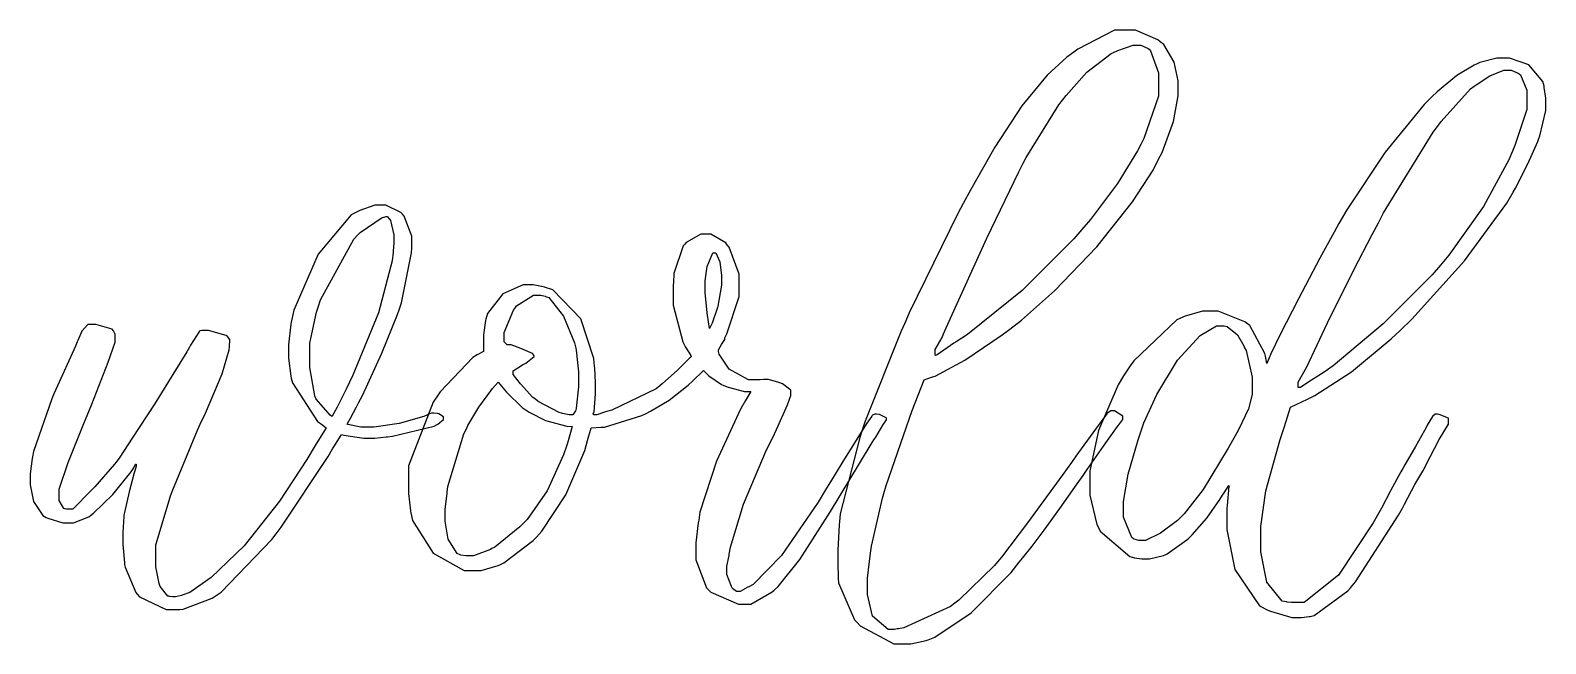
# Model space of a CAD drawing. Extents: x 0 to 47.2, y 0.3 to 11.
# Drawn here: x 21.83 to 47.24, y 0.28 to 10.56 of the extents above; entities that cross this region are included whole.
import ezdxf

# ---------------------------------------------------------------- set-up
doc = ezdxf.new("R2010")
doc.units = 0
doc.layers.get('0').update_dxf_attribs({"linetype": 'CONTINUOUS'})

msp = doc.modelspace()

# ---------------------------------------------------------------- linework, layer by layer
at = {"color": 0}
for p, q in [((40.0113, 10.564), (39.3968, 10.2499)), ((40.2389, 10.564), (40.0113, 10.564)), ((40.3627, 10.564), (40.2389, 10.564)), ((40.7363, 10.4042), (40.3627, 10.564)), ((39.3291, 10.2003), (39.2105, 10.1121)), ((39.3968, 10.2499), (39.3291, 10.2003)), ((39.5457, 9.86261), (39.9549, 10.1768)), ((39.9549, 10.1768), (40.0459, 10.2168)), ((40.0459, 10.2168), (40.0692, 10.2264)), ((40.0692, 10.2264), (40.3243, 10.316)), ((40.3243, 10.316), (40.4096, 10.316)), ((40.4096, 10.316), (40.4551, 10.316)), ((40.4551, 10.316), (40.579, 10.2609)), ((40.579, 10.2609), (40.5917, 10.2499)), ((40.5917, 10.2499), (40.6178, 10.2209)), ((40.6178, 10.2209), (40.7515, 9.85435)), ((40.779, 10.3711), (40.7363, 10.4042)), ((40.8369, 10.3256), (40.779, 10.3711)), ((41.0147, 10.0307), (40.8369, 10.3256)), ((39.2105, 10.1121), (38.8828, 9.81026)), ((41.0767, 9.71656), (41.0147, 10.0307)), ((46.0456, 9.98114), (45.751, 9.80613)), ((46.1077, 10.0073), (46.0456, 9.98114)), ((46.1409, 10.0225), (46.1077, 10.0073)), ((46.422, 10.0955), (46.1409, 10.0225)), ((46.5268, 10.0955), (46.422, 10.0955)), ((46.634, 10.0955), (46.5268, 10.0955)), ((46.9593, 9.98389), (46.634, 10.0955)), ((47.1964, 9.70827), (46.9593, 9.98389)), ((38.8828, 9.81026), (38.4584, 9.30039)), ((39.201, 9.47265), (39.5457, 9.86261)), ((40.7515, 9.85435), (40.7515, 9.73169)), ((40.7515, 9.73169), (40.7515, 9.46161)), ((41.0767, 9.61044), (41.0767, 9.71656)), ((45.751, 9.80613), (45.4215, 9.53188)), ((46.0745, 9.65316), (46.3063, 9.802)), ((46.3063, 9.802), (46.542, 9.89708)), ((46.542, 9.89708), (46.6203, 9.89708)), ((46.6203, 9.89708), (46.6644, 9.89708)), ((46.6644, 9.89708), (46.7843, 9.8461)), ((46.7843, 9.8461), (46.7967, 9.83643)), ((46.7967, 9.83643), (46.8203, 9.81714)), ((46.8203, 9.81714), (46.929, 9.55947)), ((47.2158, 9.62699), (47.1964, 9.70827)), ((39.1418, 9.39546), (39.201, 9.47265)), ((40.7515, 9.46161), (40.5021, 8.74917)), ((41.0009, 9.0358), (41.0767, 9.46711)), ((41.0767, 9.46711), (41.0767, 9.61044)), ((45.3415, 9.4561), (45.2067, 9.31968)), ((45.4215, 9.53188), (45.3415, 9.4561)), ((45.4918, 9.03443), (45.9839, 9.58152)), ((45.9839, 9.58152), (46.0417, 9.62699)), ((46.0417, 9.62699), (46.0745, 9.65316)), ((46.929, 9.55947), (46.929, 9.47265)), ((46.929, 9.47265), (46.929, 9.23974)), ((47.22, 9.60494), (47.2158, 9.62699)), ((47.2433, 9.42855), (47.22, 9.60494)), ((47.2433, 9.3624), (47.2433, 9.42855)), ((38.4584, 9.30039), (38.0037, 8.60446)), ((38.5286, 8.43082), (39.0772, 9.31556)), ((39.0772, 9.31556), (39.1418, 9.39546)), ((45.2067, 9.31968), (44.5505, 8.52456)), ((46.929, 9.23974), (46.7251, 8.63618)), ((47.1442, 8.7974), (47.2433, 9.22182)), ((47.2433, 9.22182), (47.2433, 9.3624)), ((40.8093, 8.51902), (41.0009, 9.0358)), ((45.3581, 8.85804), (45.4462, 8.97654)), ((45.4462, 8.97654), (45.4918, 9.03443)), ((40.4537, 8.65131), (40.4001, 8.54523)), ((40.5021, 8.74917), (40.4537, 8.65131)), ((44.5258, 7.50616), (45.3581, 8.85804)), ((46.9456, 8.32474), (47.111, 8.69957)), ((47.111, 8.69957), (47.1276, 8.75055)), ((47.1276, 8.75055), (47.1442, 8.7974)), ((38.0037, 8.60446), (37.5998, 7.89891)), ((38.4803, 8.33713), (38.5286, 8.43082)), ((40.4001, 8.54523), (40.0611, 7.99814)), ((40.659, 8.21863), (40.7515, 8.40327)), ((40.7515, 8.40327), (40.8093, 8.51902)), ((44.5505, 8.52456), (43.9057, 7.55304)), ((46.6273, 8.39227), (46.2001, 7.60952)), ((46.6866, 8.54107), (46.6273, 8.39227)), ((46.7251, 8.63618), (46.6866, 8.54107)), ((37.8714, 7.07898), (38.4044, 8.18967)), ((38.4044, 8.18967), (38.4803, 8.33713)), ((40.3158, 7.69221), (40.659, 8.21863)), ((46.736, 7.9182), (46.9456, 8.32474)), ((37.5998, 7.89891), (37.4717, 7.65912)), ((40.0611, 7.99814), (39.6064, 7.39592)), ((46.6975, 7.85206), (46.736, 7.9182)), ((27.609, 7.63157), (27.3527, 7.542)), ((27.7041, 7.63157), (27.609, 7.63157)), ((27.7881, 7.63157), (27.7041, 7.63157)), ((28.0417, 7.50895), (27.7881, 7.63157)), ((37.4717, 7.65912), (37.3849, 7.49515)), ((39.715, 6.93568), (40.3158, 7.69221)), ((45.8833, 6.70003), (46.5899, 7.66879)), ((46.5899, 7.66879), (46.6975, 7.85206)), ((27.2094, 7.47035), (26.654, 6.8144)), ((27.3237, 7.52683), (27.2094, 7.47035)), ((27.3527, 7.542), (27.3237, 7.52683)), ((27.3596, 7.17405), (27.7275, 7.42763)), ((27.7275, 7.42763), (27.7537, 7.43313)), ((27.7537, 7.43313), (27.7647, 7.43313)), ((27.7647, 7.43313), (27.7895, 7.44418)), ((27.7895, 7.44418), (27.7978, 7.44418)), ((27.7978, 7.44418), (27.8129, 7.44418)), ((27.8129, 7.44418), (27.8529, 7.40145)), ((27.8529, 7.40145), (27.8584, 7.39454)), ((27.8584, 7.39454), (27.8708, 7.37803)), ((27.8708, 7.37803), (27.9246, 7.13412)), ((28.0679, 7.48273), (28.0417, 7.50895)), ((28.101, 7.4483), (28.0679, 7.48273)), ((28.2277, 7.11482), (28.101, 7.4483)), ((37.3849, 7.49515), (36.5704, 5.82909)), ((39.6064, 7.39592), (39.4945, 7.26225)), ((43.9057, 7.55304), (43.7762, 7.32839)), ((44.4377, 7.33944), (44.5258, 7.50616)), ((46.2001, 7.60952), (45.6173, 6.79372)), ((27.2548, 7.06381), (27.3237, 7.1355)), ((27.3237, 7.1355), (27.3596, 7.17405)), ((27.9246, 7.13412), (27.9246, 7.0528)), ((33.0715, 7.1465), (32.8304, 7.00871)), ((33.1597, 7.1465), (33.0715, 7.1465)), ((33.2424, 7.1465), (33.1597, 7.1465)), ((33.4918, 7.00458), (33.2424, 7.1465)), ((39.4945, 7.26225), (39.3319, 7.07072)), ((43.6947, 7.18372), (43.458, 6.7455)), ((43.7762, 7.32839), (43.6947, 7.18372)), ((44.0242, 6.54706), (44.3315, 7.14375)), ((44.3315, 7.14375), (44.4377, 7.33944)), ((26.6967, 6.04682), (27.2548, 7.06381)), ((27.9246, 7.00045), (27.9163, 6.86125)), ((27.9246, 7.0528), (27.9246, 7.00045)), ((28.2236, 6.83507), (28.2277, 6.91501)), ((28.2277, 6.99216), (28.2277, 7.11482)), ((28.2277, 6.91501), (28.2277, 6.99216)), ((32.778, 6.95082), (32.6237, 6.48917)), ((32.807, 6.98115), (32.778, 6.95082)), ((32.8304, 7.00871), (32.807, 6.98115)), ((33.5125, 6.97562), (33.4918, 7.00458)), ((33.5484, 6.92739), (33.5125, 6.97562)), ((33.7165, 6.47954), (33.5484, 6.92739)), ((37.2607, 5.73814), (37.8714, 7.07898)), ((39.3319, 7.07072), (38.4637, 6.20254)), ((39.0066, 6.19979), (39.715, 6.93568)), ((26.654, 6.8144), (26.2461, 5.87319)), ((27.8997, 6.70003), (27.6696, 5.82909)), ((27.9135, 6.84332), (27.8997, 6.70003)), ((27.9163, 6.86125), (27.9135, 6.84332)), ((28.0527, 5.99585), (28.2236, 6.83507)), ((33.1818, 6.6077), (33.2727, 6.83232)), ((33.2727, 6.83232), (33.303, 6.83232)), ((33.303, 6.83232), (33.3251, 6.83232)), ((33.3251, 6.83232), (33.394, 6.68348)), ((33.394, 6.68348), (33.4188, 6.45612)), ((43.458, 6.7455), (43.0982, 6.06474)), ((44.9986, 5.72022), (45.8833, 6.70003)), ((45.4794, 6.62838), (45.3376, 6.46437)), ((45.6173, 6.79372), (45.4794, 6.62838)), ((32.6168, 6.3996), (32.6085, 6.23701)), ((32.6195, 6.4189), (32.6168, 6.3996)), ((32.6237, 6.48917), (32.6195, 6.4189)), ((33.1487, 6.36792), (33.1818, 6.6077)), ((33.1487, 6.28661), (33.1487, 6.36792)), ((33.4188, 6.45612), (33.4188, 6.3803)), ((33.4188, 6.3803), (33.4188, 6.29765)), ((33.7165, 6.31416), (33.7165, 6.47954)), ((43.5846, 5.65961), (44.0242, 6.54706)), ((45.3376, 6.46437), (44.5202, 5.64444)), ((29.7532, 6.14744), (29.4955, 5.81533)), ((30.0922, 6.29765), (29.7532, 6.14744)), ((29.9847, 5.94487), (30.27, 6.12676)), ((30.2052, 6.29765), (30.0922, 6.29765)), ((30.2617, 6.29765), (30.2052, 6.29765)), ((30.4312, 6.26593), (30.2617, 6.29765)), ((30.27, 6.12676), (30.3651, 6.12676)), ((30.3651, 6.12676), (30.3912, 6.12676)), ((30.3912, 6.12676), (30.4629, 6.10747)), ((30.4533, 6.25905), (30.4312, 6.26593)), ((30.5938, 6.21633), (30.4533, 6.25905)), ((30.4629, 6.10747), (30.4698, 6.10471)), ((30.4698, 6.10471), (30.5222, 6.08404)), ((31.0624, 5.72714), (30.5938, 6.21633)), ((32.6085, 6.23701), (32.6085, 6.18187)), ((32.6085, 6.18187), (32.6085, 5.95588)), ((33.1487, 6.17224), (33.1487, 6.28661)), ((33.1804, 5.82909), (33.1487, 6.17224)), ((33.4161, 6.26181), (33.3595, 5.94349)), ((33.4188, 6.29765), (33.4161, 6.26181)), ((33.5084, 5.47493), (33.7165, 6.10471)), ((33.7165, 6.10471), (33.7165, 6.31416)), ((38.4637, 6.20254), (37.5447, 5.46806)), ((38.45, 5.70371), (39.0066, 6.19979)), ((26.2461, 5.87319), (26.2048, 5.67475)), ((26.6306, 5.84151), (26.6568, 5.92282)), ((26.6568, 5.92282), (26.6967, 6.04682)), ((27.9879, 5.80016), (28.0183, 5.89523)), ((28.0183, 5.89523), (28.0527, 5.99585)), ((29.7753, 5.49973), (29.9324, 5.87597)), ((29.9324, 5.87597), (29.9627, 5.91728)), ((29.9627, 5.91728), (29.9847, 5.94487)), ((30.5222, 6.08404), (30.7689, 5.77536)), ((32.6085, 5.95588), (32.7739, 5.34127)), ((33.3527, 5.91728), (33.2645, 5.65824)), ((33.3595, 5.94349), (33.3527, 5.91728)), ((41.4898, 5.85668), (41.1826, 5.76848)), ((41.6045, 5.85668), (41.4898, 5.85668)), ((41.752, 5.85668), (41.6045, 5.85668)), ((42.1982, 5.68029), (41.752, 5.85668)), ((43.0982, 6.06474), (42.7852, 5.45289)), ((22.7914, 5.63619), (22.6921, 5.51903)), ((22.8258, 5.63619), (22.7914, 5.63619)), ((22.8369, 5.63619), (22.8258, 5.63619)), ((22.9278, 5.63619), (22.8369, 5.63619)), ((23.2006, 5.5535), (22.9278, 5.63619)), ((26.1979, 5.64169), (26.1607, 5.29442)), ((26.2048, 5.67475), (26.1979, 5.64169)), ((26.5135, 5.32335), (26.6306, 5.84151)), ((27.6696, 5.82909), (27.2397, 4.7818)), ((27.7261, 5.15112), (27.9879, 5.80016)), ((29.4597, 5.70096), (29.428, 5.46255)), ((29.4666, 5.72438), (29.4597, 5.70096)), ((29.4955, 5.81533), (29.4666, 5.72438)), ((30.7689, 5.77536), (30.9549, 5.32888)), ((31.2773, 5.06155), (31.0624, 5.72714)), ((33.1873, 5.79053), (33.1804, 5.82909)), ((33.2204, 5.56451), (33.1873, 5.79053)), ((33.2645, 5.65824), (33.2204, 5.56451)), ((36.4959, 5.65824), (36.4299, 5.51215)), ((36.5704, 5.82909), (36.4959, 5.65824)), ((37.1464, 5.47631), (37.2607, 5.73814)), ((38.2545, 5.5535), (38.45, 5.70371)), ((41.0587, 5.70921), (40.3338, 5.02296)), ((41.1469, 5.75194), (41.0587, 5.70921)), ((41.1826, 5.76848), (41.1469, 5.75194)), ((41.4486, 5.45013), (41.7216, 5.6086)), ((41.7216, 5.6086), (41.8137, 5.6086)), ((41.8137, 5.6086), (41.8525, 5.6086)), ((41.8525, 5.6086), (41.8994, 5.60172)), ((41.8994, 5.60172), (42.0744, 5.4598)), ((42.2437, 5.6472), (42.1982, 5.68029)), ((42.2811, 5.61689), (42.2437, 5.6472)), ((42.5344, 5.14974), (42.2811, 5.61689)), ((43.2347, 4.92234), (43.5846, 5.65961)), ((44.5202, 5.64444), (43.6809, 4.94164)), ((44.8014, 5.53145), (44.9986, 5.72022)), ((22.6164, 5.34402), (22.5833, 5.26962)), ((22.6246, 5.36332), (22.6164, 5.34402)), ((22.6921, 5.51903), (22.6246, 5.36332)), ((23.2172, 5.53145), (23.2006, 5.5535)), ((23.2227, 5.52732), (23.2172, 5.53145)), ((23.2503, 5.46943), (23.2227, 5.52732)), ((23.2503, 5.44876), (23.2503, 5.46943)), ((23.2503, 5.33714), (23.2503, 5.44876)), ((24.6669, 5.52319), (24.5153, 5.28891)), ((24.6724, 5.52595), (24.6669, 5.52319)), ((24.6738, 5.52732), (24.6724, 5.52595)), ((24.7055, 5.53145), (24.6738, 5.52732)), ((24.7165, 5.53145), (24.7055, 5.53145)), ((24.8157, 5.53145), (24.7165, 5.53145)), ((25.1134, 5.45013), (24.8157, 5.53145)), ((25.1299, 5.43775), (25.1134, 5.45013)), ((25.1368, 5.43359), (25.1299, 5.43775)), ((25.174, 5.37986), (25.1368, 5.43359)), ((25.1685, 5.29029), (25.174, 5.34402)), ((25.174, 5.36056), (25.174, 5.37986)), ((25.174, 5.34402), (25.174, 5.36056)), ((29.428, 5.46255), (29.428, 5.38261)), ((29.428, 5.38261), (29.428, 5.17867)), ((29.7753, 5.36056), (29.7753, 5.49973)), ((29.7753, 5.34402), (29.7753, 5.36056)), ((29.8249, 5.29442), (29.7753, 5.34402)), ((32.7739, 5.34127), (32.807, 5.27787)), ((33.4216, 5.29855), (33.4739, 5.38261)), ((33.4739, 5.41016), (33.5084, 5.47493)), ((33.4739, 5.38261), (33.4739, 5.41016)), ((36.4299, 5.51215), (35.8316, 4.01422)), ((37.0032, 5.21173), (37.1203, 5.41708)), ((37.1203, 5.41708), (37.1464, 5.47631)), ((37.356, 5.34402), (37.3172, 5.31922)), ((37.5447, 5.46806), (37.356, 5.34402)), ((37.5035, 5.03813), (38.1303, 5.45842)), ((38.1303, 5.45842), (38.2545, 5.5535)), ((41.0697, 5.03534), (41.4486, 5.45013)), ((42.0744, 5.4598), (42.1816, 5.27375)), ((42.7852, 5.45289), (42.635, 5.14283)), ((43.9843, 4.83828), (44.6511, 5.3909)), ((44.6511, 5.3909), (44.8014, 5.53145)), ((22.5833, 5.26962), (22.2567, 4.54477)), ((23.1331, 5.00228), (23.2503, 5.33714)), ((24.4533, 5.1773), (24.2659, 4.86999)), ((24.496, 5.25582), (24.4533, 5.1773)), ((24.5153, 5.28891), (24.496, 5.25582)), ((25.0472, 4.80797), (25.163, 5.20898)), ((25.163, 5.20898), (25.1685, 5.26687)), ((25.1685, 5.26687), (25.1685, 5.29029)), ((26.1607, 5.29442), (26.1607, 5.17867)), ((26.1607, 5.17867), (26.1607, 5.06705)), ((26.5135, 5.12353), (26.5135, 5.32335)), ((26.5135, 4.98023), (26.5135, 5.12353)), ((27.3982, 4.44281), (27.7261, 5.15112)), ((29.3233, 5.12353), (29.2503, 5.07806)), ((29.428, 5.17867), (29.3233, 5.12353)), ((29.8414, 5.29442), (29.8249, 5.29442)), ((29.8952, 5.29442), (29.8414, 5.29442)), ((30.0564, 5.23102), (29.8952, 5.29442)), ((30.2479, 5.14558), (30.0564, 5.23102)), ((30.1377, 4.98436), (30.2769, 5.09598)), ((30.2603, 5.13457), (30.2479, 5.14558)), ((30.2631, 5.13182), (30.2603, 5.13457)), ((30.2769, 5.10565), (30.2631, 5.13182)), ((30.2769, 5.09598), (30.2769, 5.10565)), ((30.2769, 5.09598), (30.2769, 5.09598)), ((30.9549, 5.32888), (30.9769, 5.23931)), ((30.9769, 5.23931), (30.9838, 5.20485)), ((30.9838, 5.20485), (31.021, 4.84244)), ((32.807, 5.27787), (32.8194, 5.25582)), ((32.8194, 5.25582), (32.9048, 5.11115)), ((32.9117, 5.10148), (32.8952, 5.08081)), ((32.9048, 5.11115), (32.9117, 5.10148)), ((33.3692, 5.20898), (33.4216, 5.29855)), ((33.3692, 5.17867), (33.3692, 5.20898)), ((33.3816, 5.1387), (33.3692, 5.17867)), ((33.547, 4.88237), (33.3816, 5.1387)), ((37.0032, 5.12353), (37.0032, 5.21173)), ((37.0032, 5.12078), (37.0032, 5.12353)), ((37.0085, 5.11253), (37.0032, 5.12078)), ((37.0279, 5.12078), (37.0085, 5.11253)), ((37.0085, 5.11253), (37.0085, 5.11253)), ((37.0085, 5.11253), (37.0085, 5.11253)), ((37.0307, 5.12353), (37.0279, 5.12078)), ((37.0374, 5.1277), (37.0307, 5.12353)), ((37.3172, 5.31922), (37.0374, 5.1277)), ((42.1816, 5.27375), (42.194, 5.24482)), ((42.194, 5.24482), (42.2176, 5.19522)), ((42.2176, 5.19522), (42.321, 4.74871)), ((42.5468, 5.10148), (42.5344, 5.14974)), ((42.569, 4.98023), (42.5468, 5.10148)), ((42.635, 5.14283), (42.6074, 5.07393)), ((22.8603, 4.30085), (23.1331, 5.00228)), ((24.2659, 4.86999), (23.9103, 4.29948)), ((26.1607, 5.06705), (26.1979, 4.76525)), ((26.5148, 4.91546), (26.5135, 4.98023)), ((26.6017, 4.43865), (26.5148, 4.91546)), ((29.2503, 5.07806), (28.7004, 4.50617)), ((29.9241, 4.85345), (29.9268, 4.85895)), ((29.9241, 4.84794), (29.9241, 4.85345)), ((29.9241, 4.79559), (29.9241, 4.84794)), ((29.9268, 4.85895), (30.0826, 4.95819)), ((30.0826, 4.95819), (30.106, 4.96919)), ((30.106, 4.96919), (30.1377, 4.98436)), ((31.021, 4.84244), (31.021, 4.72115)), ((31.2911, 4.93063), (31.2773, 5.06155)), ((31.2939, 4.90721), (31.2911, 4.93063)), ((31.3077, 4.65776), (31.2939, 4.90721)), ((32.6843, 4.86999), (32.428, 4.63709)), ((32.8952, 5.08081), (32.6843, 4.86999)), ((32.9337, 4.68256), (33.1211, 4.86449)), ((33.1211, 4.86449), (33.1211, 4.86449)), ((33.1211, 4.86449), (33.2093, 4.77213)), ((33.8722, 4.70461), (33.547, 4.88237)), ((37.0032, 4.768), (37.5035, 5.03813)), ((40.2759, 4.94164), (40.1602, 4.77076)), ((40.3338, 5.02296), (40.2759, 4.94164)), ((40.7211, 4.4607), (41.0697, 5.03534)), ((42.6074, 5.07393), (42.569, 4.98023)), ((43.0925, 4.66467), (43.2347, 4.92234)), ((43.3709, 4.4414), (43.9843, 4.83828)), ((43.5282, 4.8369), (43.4841, 4.80522)), ((43.6809, 4.94164), (43.5282, 4.8369)), ((24.7661, 4.14789), (25.0472, 4.80797)), ((26.1979, 4.76525), (26.2048, 4.7322)), ((26.2048, 4.7322), (26.2241, 4.65638)), ((26.2241, 4.65638), (26.6471, 4.00597)), ((27.2397, 4.7818), (27.1253, 4.55027)), ((29.5824, 4.56131), (29.6761, 4.66605)), ((29.6761, 4.66605), (29.6761, 4.66605)), ((29.6761, 4.66605), (29.8125, 4.49654)), ((30.0468, 4.63846), (29.9241, 4.79559)), ((30.2562, 4.41247), (30.0468, 4.63846)), ((31.021, 4.59024), (30.9838, 4.23333)), ((31.021, 4.72115), (31.021, 4.59024)), ((31.3077, 4.56681), (31.3077, 4.65776)), ((32.388, 4.60541), (32.3233, 4.55581)), ((32.428, 4.63709), (32.388, 4.60541)), ((32.541, 4.367), (32.8593, 4.61641)), ((32.8593, 4.61641), (32.9337, 4.68256)), ((33.2093, 4.77213), (33.4229, 4.62608)), ((33.4229, 4.62608), (33.485, 4.5999)), ((33.485, 4.5999), (33.5332, 4.58061)), ((33.5332, 4.58061), (33.806, 4.51171)), ((33.981, 4.70461), (33.8722, 4.70461)), ((34.0472, 4.70461), (33.981, 4.70461)), ((34.0665, 4.70461), (34.0472, 4.70461)), ((34.1257, 4.71015), (34.0665, 4.70461)), ((34.1519, 4.71015), (34.1257, 4.71015)), ((34.2084, 4.71015), (34.1519, 4.71015)), ((34.3807, 4.66189), (34.2084, 4.71015)), ((34.4, 4.65501), (34.3807, 4.66189)), ((34.4413, 4.64125), (34.4, 4.65501)), ((34.5819, 4.53513), (34.4413, 4.64125)), ((36.667, 4.31878), (36.8212, 4.70461)), ((36.8212, 4.70461), (36.9425, 4.74871)), ((36.9425, 4.74871), (37.0032, 4.768)), ((40.0706, 4.62333), (39.7439, 3.85438)), ((40.1602, 4.77076), (40.0706, 4.62333)), ((42.321, 4.74871), (42.321, 4.5999)), ((42.321, 4.5999), (42.321, 4.53926)), ((43.0925, 4.57786), (43.0925, 4.66467)), ((43.1327, 4.57786), (43.0925, 4.57786)), ((43.2537, 4.66051), (43.1327, 4.57786)), ((43.4841, 4.80522), (43.2537, 4.66051)), ((22.1892, 4.38767), (21.8833, 3.50573)), ((22.225, 4.47312), (22.1892, 4.38767)), ((22.2567, 4.54477), (22.225, 4.47312)), ((26.6182, 4.39593), (26.6017, 4.43865)), ((26.6292, 4.37526), (26.6182, 4.39593)), ((26.8593, 4.11208), (26.6292, 4.37526)), ((27.0991, 4.49516), (26.9723, 4.24575)), ((27.1253, 4.55027), (27.0991, 4.49516)), ((27.3348, 4.31878), (27.3982, 4.44281)), ((28.586, 4.33395), (28.1712, 3.26457)), ((28.6673, 4.45657), (28.586, 4.33395)), ((28.7004, 4.50617), (28.6673, 4.45657)), ((29.3508, 4.24713), (29.5493, 4.52272)), ((29.5493, 4.52272), (29.5824, 4.56131)), ((29.8125, 4.49654), (30.0798, 4.24021)), ((30.2989, 4.37942), (30.2562, 4.41247)), ((30.3444, 4.34358), (30.2989, 4.37942)), ((30.6972, 4.15618), (30.3444, 4.34358)), ((31.2856, 4.17131), (31.3077, 4.46899)), ((31.3077, 4.46899), (31.3077, 4.56681)), ((32.3233, 4.55581), (31.5832, 4.19749)), ((32.2282, 4.17823), (32.541, 4.367)), ((33.8212, 4.35737), (33.7371, 4.21541)), ((33.806, 4.51171), (33.8983, 4.51171)), ((33.9149, 4.51171), (33.8212, 4.35737)), ((33.8983, 4.51171), (33.9149, 4.51171)), ((34.5295, 4.28569), (34.5819, 4.44281)), ((34.5819, 4.49516), (34.5819, 4.53513)), ((34.5819, 4.44281), (34.5819, 4.49516)), ((40.5035, 3.98254), (40.7211, 4.4607)), ((42.321, 4.45932), (42.2617, 4.21954)), ((42.321, 4.53926), (42.321, 4.45932)), ((42.9659, 4.24713), (43.247, 4.37942)), ((43.247, 4.37942), (43.3709, 4.4414)), ((22.7266, 3.97563), (22.7817, 4.1093)), ((22.7817, 4.1093), (22.8603, 4.30085)), ((23.9103, 4.29948), (23.5383, 3.72622)), ((24.6779, 3.96049), (24.7661, 4.14789)), ((26.8828, 4.09279), (26.8593, 4.11208)), ((26.8883, 4.09691), (26.8828, 4.09279)), ((26.9723, 4.24575), (26.8883, 4.09691)), ((27.197, 4.06107), (27.3003, 4.25538)), ((27.3003, 4.25538), (27.3348, 4.31878)), ((28.4303, 4.09141), (28.0128, 3.97288)), ((28.4868, 4.12034), (28.4303, 4.09141)), ((28.4937, 4.12584), (28.4868, 4.12034)), ((28.5571, 4.14789), (28.4937, 4.12584)), ((28.5805, 4.14789), (28.5571, 4.14789)), ((28.597, 4.14789), (28.5805, 4.14789)), ((28.6508, 4.14376), (28.597, 4.14789)), ((28.6577, 4.14239), (28.6508, 4.14376)), ((28.6797, 4.13688), (28.6577, 4.14239)), ((28.7569, 4.0845), (28.6797, 4.13688)), ((28.7569, 4.0652), (28.7569, 4.0845)), ((29.1676, 3.93845), (29.3508, 4.24713)), ((30.0798, 4.24021), (30.1446, 4.19749)), ((30.1446, 4.19749), (30.1956, 4.16581)), ((30.1956, 4.16581), (30.4684, 4.02664)), ((30.7344, 4.14789), (30.6972, 4.15618)), ((30.7564, 4.14376), (30.7344, 4.14789)), ((30.8667, 4.12034), (30.7564, 4.14376)), ((30.9108, 4.12034), (30.8667, 4.12034)), ((30.9259, 4.12034), (30.9108, 4.12034)), ((30.9742, 4.18511), (30.9259, 4.12034)), ((30.9769, 4.19749), (30.9742, 4.18511)), ((30.9838, 4.23333), (30.9769, 4.19749)), ((31.2691, 4.13826), (31.2801, 4.15477)), ((31.2691, 4.13135), (31.2691, 4.13826)), ((31.2773, 4.12034), (31.2691, 4.13135)), ((31.2691, 4.13135), (31.2691, 4.13135)), ((31.2801, 4.12034), (31.2773, 4.12034)), ((31.2801, 4.15893), (31.2856, 4.17131)), ((31.2801, 4.15477), (31.2801, 4.15893)), ((31.3283, 4.12034), (31.2801, 4.12034)), ((31.4758, 4.17131), (31.3283, 4.12034)), ((31.4579, 3.91502), (32.0862, 4.10792)), ((31.5116, 4.18098), (31.4758, 4.17131)), ((31.5832, 4.19749), (31.5116, 4.18098)), ((32.0862, 4.10792), (32.1565, 4.14239)), ((32.1565, 4.14239), (32.2282, 4.17823)), ((33.7371, 4.21541), (33.3347, 3.34036)), ((34.3435, 3.87505), (34.5295, 4.28569)), ((35.9392, 4.09967), (35.8592, 3.98117)), ((35.9488, 4.1093), (35.9392, 4.09967)), ((35.953, 4.11484), (35.9488, 4.1093)), ((35.9904, 4.13135), (35.953, 4.11484)), ((36.0041, 4.13135), (35.9904, 4.13135)), ((36.0204, 4.13135), (36.0041, 4.13135)), ((36.0715, 4.12309), (36.0204, 4.13135)), ((36.0811, 4.12034), (36.0715, 4.12309)), ((36.0938, 4.11621), (36.0811, 4.12034)), ((36.183, 4.06936), (36.0938, 4.11621)), ((36.1819, 2.93247), (36.6201, 4.19474)), ((36.1858, 4.0652), (36.183, 4.06936)), ((36.6201, 4.19474), (36.667, 4.31878)), ((39.8805, 4.13413), (39.6917, 3.87643)), ((39.8861, 4.14239), (39.8805, 4.13413)), ((39.8928, 4.14651), (39.8861, 4.14239)), ((39.9478, 4.18648), (39.8928, 4.14651)), ((39.9687, 4.18648), (39.9478, 4.18648)), ((40.0142, 4.18648), (39.9687, 4.18648)), ((40.1507, 4.09967), (40.0142, 4.18648)), ((40.1507, 4.07074), (40.1507, 4.09967)), ((40.1507, 4.04177), (40.1507, 4.07074)), ((42.2617, 4.21954), (42.091, 3.86814)), ((42.8611, 3.9219), (42.9659, 4.24713)), ((45.3429, 4.09141), (45.2575, 3.94533)), ((45.387, 4.13135), (45.3429, 4.09141)), ((45.4021, 4.13135), (45.387, 4.13135)), ((45.4297, 4.13135), (45.4021, 4.13135)), ((45.4586, 4.12584), (45.4297, 4.13135)), ((45.6117, 4.0652), (45.4586, 4.12584)), ((22.4648, 3.32245), (22.7266, 3.97563)), ((24.2176, 2.86494), (24.6324, 3.86263)), ((24.6324, 3.86263), (24.6779, 3.96049)), ((26.7891, 3.89985), (26.6072, 3.60772)), ((26.6471, 4.00597), (26.7119, 3.96049)), ((26.7119, 3.96049), (26.7891, 3.89985)), ((27.1418, 3.96049), (27.1487, 3.9715)), ((27.1543, 3.95496), (27.1418, 3.96049)), ((27.1487, 3.9715), (27.197, 4.06107)), ((27.3692, 3.91086), (27.1543, 3.95496)), ((27.445, 3.91086), (27.3692, 3.91086)), ((27.5869, 3.91086), (27.445, 3.91086)), ((28.0128, 3.97288), (27.5869, 3.91086)), ((27.9039, 3.76206), (28.5998, 3.93016)), ((28.5998, 3.93016), (28.6411, 3.94945)), ((28.6411, 3.94945), (28.6646, 3.96187)), ((28.6646, 3.96187), (28.7569, 4.0404)), ((28.7569, 4.0404), (28.7569, 4.0652)), ((29.0987, 3.80199), (29.1414, 3.88331)), ((29.1414, 3.88331), (29.1676, 3.93845)), ((30.4684, 4.02664), (30.824, 3.93153)), ((30.824, 3.93153), (30.9163, 3.9219)), ((30.9163, 3.9219), (30.8364, 3.64215)), ((30.9163, 3.9219), (30.9163, 3.9219)), ((31.1754, 3.69037), (31.236, 3.89985)), ((31.236, 3.89985), (31.3958, 3.91086)), ((31.3958, 3.91086), (31.4579, 3.91502)), ((34.2787, 3.74001), (34.3435, 3.87505)), ((35.8592, 3.98117), (35.6775, 3.69316)), ((35.7794, 3.86126), (35.7396, 3.73726)), ((35.8316, 4.01422), (35.7794, 3.86126)), ((36.0066, 3.74689), (36.1266, 3.94808)), ((36.1266, 3.94808), (36.1858, 4.03627)), ((36.1858, 4.03627), (36.1858, 4.0652)), ((39.6917, 3.87643), (39.3651, 3.4258)), ((39.7439, 3.85438), (39.5979, 3.18189)), ((39.8653, 3.65044), (40.0625, 3.92465)), ((40.0625, 3.92465), (40.0734, 3.93845)), ((40.0734, 3.93845), (40.0858, 3.95358)), ((40.0858, 3.95358), (40.1507, 4.04177)), ((40.4068, 3.70004), (40.4467, 3.81716)), ((40.4467, 3.81716), (40.5035, 3.98254)), ((42.091, 3.86814), (42.0342, 3.76756)), ((42.7881, 3.70417), (42.8611, 3.9219)), ((45.212, 3.85851), (45.0603, 3.59117)), ((45.2314, 3.89435), (45.212, 3.85851)), ((45.2575, 3.94533), (45.2314, 3.89435)), ((45.4572, 3.70829), (45.6117, 3.96049)), ((45.6117, 4.04315), (45.6117, 4.0652)), ((45.6117, 3.96049), (45.6117, 4.04315)), ((23.5383, 3.72622), (23.3288, 3.41064)), ((26.6072, 3.60772), (26.4666, 3.3693)), ((26.8938, 3.54707), (26.9159, 3.58292)), ((26.9159, 3.58292), (27.0412, 3.78135)), ((27.0412, 3.78135), (27.0481, 3.78961)), ((27.0481, 3.78961), (27.0839, 3.77994)), ((27.0839, 3.77994), (27.4202, 3.72897)), ((27.4202, 3.72897), (27.5332, 3.72897)), ((27.5332, 3.72897), (27.6049, 3.72897)), ((27.6049, 3.72897), (27.7964, 3.74826)), ((27.7964, 3.74826), (27.8198, 3.75102)), ((27.8198, 3.75102), (27.9039, 3.76206)), ((28.8327, 2.91731), (29.0987, 3.80199)), ((30.8226, 3.59668), (30.773, 3.45061)), ((30.8364, 3.64215), (30.8226, 3.59668)), ((31.1285, 3.52364), (31.1754, 3.69037)), ((34.1753, 3.53053), (34.2787, 3.74001)), ((35.7396, 3.73726), (35.4129, 2.4598)), ((35.6775, 3.69316), (35.4376, 3.30867)), ((35.7188, 3.2756), (35.9474, 3.65319)), ((35.9474, 3.65319), (35.9763, 3.70141)), ((35.9763, 3.70141), (36.0066, 3.74689)), ((39.5524, 3.20118), (39.8653, 3.65044)), ((40.2428, 3.12401), (40.4068, 3.70004)), ((41.9171, 3.55946), (41.4997, 2.86907)), ((42.0342, 3.76756), (41.9171, 3.55946)), ((42.5524, 2.84289), (42.7881, 3.70417)), ((45.0603, 3.59117), (44.88, 3.27973)), ((45.23, 3.26319), (45.4572, 3.70829)), ((21.8612, 3.3886), (21.8281, 3.12815)), ((21.8667, 3.41478), (21.8612, 3.3886)), ((21.8833, 3.50573), (21.8667, 3.41478)), ((22.3132, 2.87596), (22.4648, 3.32245)), ((23.2668, 3.32659), (23.2406, 3.29076)), ((23.3288, 3.41064), (23.2668, 3.32659)), ((26.4666, 3.3693), (26.0049, 2.67477)), ((26.0367, 2.23793), (26.8222, 3.42305)), ((26.8222, 3.42305), (26.8938, 3.54707)), ((30.773, 3.45061), (30.4974, 2.84703)), ((30.8115, 2.77675), (31.1285, 3.52364)), ((33.3347, 3.34036), (33.0591, 2.48736)), ((33.7881, 2.62378), (34.1753, 3.53053)), ((35.4376, 3.30867), (35.2461, 2.99586)), ((39.2906, 3.32107), (39.1474, 3.11988)), ((39.3651, 3.4258), (39.2906, 3.32107)), ((21.8281, 3.12815), (21.8281, 3.03995)), ((23.2406, 3.29076), (22.9126, 2.91455)), ((23.2103, 2.78364), (23.519, 3.16398)), ((23.57, 3.14744), (23.4859, 2.82636)), ((23.519, 3.16398), (23.5645, 3.23288)), ((23.5645, 3.23288), (23.5686, 3.24253)), ((23.5686, 3.24253), (23.5934, 3.29351)), ((23.581, 3.18327), (23.57, 3.14744)), ((23.5865, 3.19567), (23.581, 3.18327)), ((23.6031, 3.25768), (23.5865, 3.19567)), ((23.5934, 3.29351), (23.6031, 3.29351)), ((23.6031, 3.29351), (23.6031, 3.28249)), ((23.6031, 3.28249), (23.6031, 3.25768)), ((28.1712, 3.26457), (28.1712, 2.90766)), ((35.4446, 2.82222), (35.7188, 3.2756)), ((39.1474, 3.11988), (38.5519, 2.30684)), ((39.3869, 2.96416), (39.4836, 3.10058)), ((39.4836, 3.10058), (39.5524, 3.20118)), ((39.5979, 3.18189), (39.5979, 2.95727)), ((40.1602, 2.66926), (40.2428, 3.12401)), ((44.8151, 3.16536), (44.643, 2.84289)), ((44.8455, 3.22185), (44.8151, 3.16536)), ((44.88, 3.27973), (44.8455, 3.22185)), ((45.0508, 2.949), (45.1803, 3.175)), ((45.1803, 3.175), (45.1926, 3.19429)), ((45.1926, 3.19429), (45.23, 3.26319)), ((21.8281, 3.03995), (21.8281, 2.94762)), ((21.8281, 2.94762), (21.8819, 2.66926)), ((22.3132, 2.72576), (22.3132, 2.87596)), ((22.841, 2.84289), (22.5433, 2.53835)), ((22.8865, 2.89112), (22.841, 2.84289)), ((22.9126, 2.91455), (22.8865, 2.89112)), ((23.4859, 2.82636), (23.4074, 2.4846)), ((24.1818, 2.76435), (24.2176, 2.86494)), ((28.1712, 2.90766), (28.1712, 2.80017)), ((28.1712, 2.80017), (28.2029, 2.51216)), ((28.7886, 2.53559), (28.8189, 2.80017)), ((28.8189, 2.80017), (28.8217, 2.82498)), ((28.8217, 2.82498), (28.8327, 2.91731)), ((30.4974, 2.84703), (30.1597, 2.36472)), ((35.1827, 2.89112), (35.0394, 2.6541)), ((35.2461, 2.99586), (35.1827, 2.89112)), ((35.3921, 2.73678), (35.4446, 2.82222)), ((36.1199, 2.72438), (36.1431, 2.80293)), ((36.1431, 2.80293), (36.1819, 2.93247)), ((39.0962, 2.55213), (39.3869, 2.96416)), ((39.5979, 2.95727), (39.5979, 2.77537)), ((41.4997, 2.86907), (41.1812, 2.46118)), ((41.825, 2.77537), (41.8387, 2.79742)), ((41.8387, 2.79742), (41.9294, 2.93522)), ((41.9269, 2.9242), (41.8994, 2.60036)), ((41.9294, 2.92971), (41.9269, 2.9242)), ((41.9294, 2.93522), (41.9294, 2.93522)), ((41.9294, 2.93522), (41.9294, 2.92971)), ((42.4642, 2.24758), (42.5524, 2.84289)), ((44.643, 2.84289), (44.487, 2.55488)), ((44.8758, 2.62378), (45.0508, 2.949)), ((21.8819, 2.66926), (22.0404, 2.42948)), ((22.3132, 2.68166), (22.3132, 2.72576)), ((22.3904, 2.54937), (22.3132, 2.68166)), ((22.4069, 2.54386), (22.3904, 2.54937)), ((22.4138, 2.54386), (22.4069, 2.54386)), ((22.4359, 2.53835), (22.4138, 2.54386)), ((22.8892, 2.46944), (23.2103, 2.78364)), ((23.9338, 1.94166), (24.1543, 2.68166)), ((24.1543, 2.68166), (24.1818, 2.76435)), ((26.0049, 2.67477), (25.4165, 1.92512)), ((30.4064, 2.16765), (30.8115, 2.77675)), ((33.5704, 1.90032), (33.7881, 2.62378)), ((35.0394, 2.6541), (34.4261, 1.76251)), ((35.2488, 2.49838), (35.3921, 2.73678)), ((35.935, 1.91961), (36.1199, 2.72438)), ((38.8345, 2.18833), (39.0962, 2.55213)), ((39.5979, 2.77537), (39.7178, 2.28065)), ((40.1602, 2.5163), (40.1602, 2.66926)), ((41.559, 2.38952), (41.7766, 2.69958)), ((41.7766, 2.69958), (41.825, 2.77537)), ((41.8994, 2.60036), (41.8966, 2.55488)), ((41.8966, 2.55488), (41.8966, 2.42259)), ((44.487, 2.55488), (44.4652, 2.5163)), ((44.7753, 2.44051), (44.8398, 2.55488)), ((44.8398, 2.55488), (44.8758, 2.62378)), ((22.0404, 2.42948), (22.0927, 2.40054)), ((22.0927, 2.40054), (22.1216, 2.38676)), ((22.1216, 2.38676), (22.3725, 2.30684)), ((22.3725, 2.30684), (22.4565, 2.30684)), ((22.4455, 2.53835), (22.4359, 2.53835)), ((22.5433, 2.53835), (22.4455, 2.53835)), ((22.4565, 2.30684), (22.5516, 2.30684)), ((22.5516, 2.30684), (22.8107, 2.41157)), ((22.8107, 2.41157), (22.8369, 2.43362)), ((22.8369, 2.43362), (22.8892, 2.46944)), ((23.3977, 2.4157), (23.3826, 2.14836)), ((23.3991, 2.43913), (23.3977, 2.4157)), ((23.4074, 2.4846), (23.3991, 2.43913)), ((28.2029, 2.51216), (28.2098, 2.47771)), ((28.2098, 2.47771), (28.2374, 2.3468)), ((28.2374, 2.3468), (28.5846, 1.79972)), ((28.7886, 2.43913), (28.7886, 2.53559)), ((28.7886, 2.33853), (28.7886, 2.43913)), ((28.8382, 2.03536), (28.7886, 2.33853)), ((30.1597, 2.36472), (30.0784, 2.27928)), ((33.0288, 2.31097), (32.9889, 1.97335)), ((33.0384, 2.35645), (33.0288, 2.31097)), ((33.0591, 2.48736), (33.0384, 2.35645)), ((34.7334, 1.69499), (35.2488, 2.49838)), ((35.3991, 2.32888), (35.3935, 2.2779)), ((35.4129, 2.4598), (35.3991, 2.32888)), ((38.5519, 2.30684), (38.1152, 1.73633)), ((40.1602, 2.4033), (40.1602, 2.5163)), ((40.3006, 2.06292), (40.1602, 2.4033)), ((41.0669, 2.34956), (40.7818, 2.13734)), ((41.1138, 2.39503), (41.0669, 2.34956)), ((41.1812, 2.46118), (41.1138, 2.39503)), ((41.3135, 2.1084), (41.559, 2.38952)), ((41.8966, 2.42259), (41.8966, 2.19935)), ((44.3509, 2.30959), (43.7677, 1.43454)), ((44.0545, 1.32292), (44.7753, 2.44051)), ((44.4652, 2.5163), (44.3509, 2.30959)), ((23.3826, 2.14836), (23.3826, 2.05879)), ((23.3826, 2.05879), (23.3826, 1.94717)), ((25.8768, 2.02985), (25.9512, 2.12494)), ((25.9512, 2.12494), (26.0367, 2.23793)), ((28.987, 1.79421), (28.8382, 2.03536)), ((30.0398, 2.24069), (29.6195, 1.90169)), ((30.0784, 2.27928), (30.0398, 2.24069)), ((30.2617, 2.01194), (30.3155, 2.06981)), ((30.3155, 2.06981), (30.4064, 2.16765)), ((35.3935, 2.2779), (35.3716, 1.84933)), ((38.6292, 1.91961), (38.8345, 2.18833)), ((39.7178, 2.28065), (39.7411, 2.22966)), ((39.7411, 2.22966), (39.7701, 2.16765)), ((39.7701, 2.16765), (40.2678, 1.74597)), ((40.331, 2.04225), (40.3006, 2.06292)), ((40.3394, 2.03674), (40.331, 2.04225)), ((40.4178, 2.01469), (40.3394, 2.03674)), ((40.7818, 2.13734), (40.5296, 2.01469)), ((41.2228, 2.02158), (41.2517, 2.04777)), ((41.2517, 2.04777), (41.3135, 2.1084)), ((41.8966, 2.19935), (42.0303, 1.52687)), ((42.4642, 2.04777), (42.4642, 2.24758)), ((42.4642, 1.9265), (42.4642, 2.04777)), ((23.3826, 1.94717), (23.406, 1.63849)), ((23.9338, 1.66743), (23.9338, 1.94166)), ((25.4165, 1.92512), (24.864, 1.39044)), ((25.0265, 1.14653), (25.8768, 2.02985)), ((28.5846, 1.79972), (29.1055, 1.51309)), ((29.0366, 1.77216), (28.987, 1.79421)), ((29.5479, 1.86311), (29.2585, 1.75562)), ((29.5713, 1.87689), (29.5479, 1.86311)), ((29.6195, 1.90169), (29.5713, 1.87689)), ((29.7725, 1.63849), (30.2617, 2.01194)), ((32.9889, 1.97335), (32.9889, 1.86035)), ((32.9889, 1.86035), (32.9889, 1.69085)), ((33.547, 1.76113), (33.5511, 1.78318)), ((33.5511, 1.78318), (33.5704, 1.90032)), ((35.3716, 1.84933), (35.3716, 1.70601)), ((35.8676, 1.38355), (35.9184, 1.80248)), ((35.9184, 1.80248), (35.9227, 1.8383)), ((35.9227, 1.8383), (35.935, 1.91961)), ((38.4679, 1.71841), (38.6292, 1.91961)), ((40.4467, 2.01469), (40.4178, 2.01469)), ((40.5296, 2.01469), (40.4467, 2.01469)), ((40.8601, 1.77216), (40.8961, 1.78732)), ((40.8961, 1.78732), (41.2228, 2.02158)), ((42.4656, 1.82315), (42.4642, 1.9265)), ((42.5662, 1.31741), (42.4656, 1.82315)), ((23.406, 1.63849), (23.4101, 1.6123)), ((23.4101, 1.6123), (23.4198, 1.56683)), ((23.4198, 1.56683), (23.5989, 1.14239)), ((23.9338, 1.57372), (23.9338, 1.66743)), ((23.9889, 1.2926), (23.9338, 1.57372)), ((29.0463, 1.76802), (29.0366, 1.77216)), ((29.1317, 1.75562), (29.0463, 1.76802)), ((29.1634, 1.75562), (29.1317, 1.75562)), ((29.2585, 1.75562), (29.1634, 1.75562)), ((29.388, 1.51309), (29.6774, 1.59577)), ((29.6774, 1.59577), (29.7146, 1.6123)), ((29.7146, 1.6123), (29.7725, 1.63849)), ((32.9889, 1.69085), (33.1707, 1.22094)), ((33.5125, 1.58061), (33.547, 1.76113)), ((33.5125, 1.51309), (33.5125, 1.58061)), ((34.4261, 1.76251), (33.9507, 1.27331)), ((34.3724, 1.24437), (34.7334, 1.69499)), ((35.3716, 1.70601), (35.3716, 1.62333)), ((35.3716, 1.62333), (35.3755, 1.40284)), ((37.998, 1.59301), (37.3987, 1.01148)), ((38.0503, 1.6564), (37.998, 1.59301)), ((38.1152, 1.73633), (38.0503, 1.6564)), ((38.2764, 1.47588), (38.4143, 1.65089)), ((38.4143, 1.65089), (38.4679, 1.71841)), ((40.2678, 1.74597), (40.331, 1.72806)), ((40.331, 1.72806), (40.3461, 1.72255)), ((40.3461, 1.72255), (40.4703, 1.70601)), ((40.4703, 1.70601), (40.513, 1.70601)), ((40.513, 1.70601), (40.5998, 1.70601)), ((40.5998, 1.70601), (40.834, 1.76113)), ((40.834, 1.76113), (40.8601, 1.77216)), ((42.0303, 1.52687), (42.4448, 0.920531)), ((23.9999, 1.25953), (23.9889, 1.2926)), ((24.864, 1.39044), (24.5056, 1.14239)), ((29.1055, 1.51309), (29.2792, 1.51309)), ((29.2792, 1.51309), (29.388, 1.51309)), ((33.5125, 1.44556), (33.5125, 1.51309)), ((33.5855, 1.24161), (33.5125, 1.44556)), ((33.9507, 1.27331), (33.8763, 1.23748)), ((35.3755, 1.40284), (35.3769, 1.37528)), ((35.3769, 1.37528), (35.3854, 1.305)), ((35.3854, 1.305), (35.6528, 0.684886)), ((35.8676, 1.23197), (35.8676, 1.38355)), ((37.6093, 0.80064), (38.2764, 1.47588)), ((42.8212, 0.994943), (42.5662, 1.31741)), ((43.7677, 1.43454), (43.1945, 0.972894)), ((43.9692, 1.22094), (44.0545, 1.32292)), ((23.5989, 1.14239), (23.6196, 1.11621)), ((23.6196, 1.11621), (23.6582, 1.07074)), ((23.6582, 1.07074), (24.1088, 0.857141)), ((24.0054, 1.24299), (23.9999, 1.25953)), ((24.1336, 1.08176), (24.0054, 1.24299)), ((24.1543, 1.07763), (24.1336, 1.08176)), ((24.1611, 1.07487), (24.1543, 1.07763)), ((24.2121, 1.0666), (24.1611, 1.07487)), ((24.2314, 1.0666), (24.2121, 1.0666)), ((24.2631, 1.0666), (24.2314, 1.0666)), ((24.3623, 1.09003), (24.2631, 1.0666)), ((24.3748, 1.09416), (24.3623, 1.09003)), ((24.5056, 1.14239), (24.3748, 1.09416)), ((24.3913, 0.859896), (24.8805, 1.04593)), ((24.8805, 1.04593), (24.926, 1.07763)), ((24.926, 1.07763), (25.0265, 1.14653)), ((33.1707, 1.22094), (33.2093, 1.18236)), ((33.2093, 1.18236), (33.2424, 1.14928)), ((33.2424, 1.14928), (33.7068, 0.946711)), ((33.6007, 1.22094), (33.5855, 1.24161)), ((33.6076, 1.21129), (33.6007, 1.22094)), ((33.671, 1.16031), (33.6076, 1.21129)), ((33.6944, 1.16031), (33.671, 1.16031)), ((33.7358, 1.16031), (33.6944, 1.16031)), ((33.8625, 1.23059), (33.7358, 1.16031)), ((33.8763, 1.23748), (33.8625, 1.23059)), ((33.9135, 0.945335), (34.2704, 1.15066)), ((34.2704, 1.15066), (34.3063, 1.18236)), ((34.3063, 1.18236), (34.3724, 1.24437)), ((35.8676, 1.1107), (35.8676, 1.23197)), ((35.953, 0.744142), (35.8676, 1.1107)), ((43.3627, 0.756543), (43.9237, 1.16858)), ((43.9237, 1.16858), (43.9692, 1.22094)), ((24.1088, 0.857141), (24.259, 0.857141)), ((24.259, 0.857141), (24.3362, 0.857141)), ((24.3362, 0.857141), (24.3913, 0.859896)), ((33.7068, 0.946711), (33.755, 0.945335)), ((33.755, 0.945335), (33.7826, 0.945335)), ((33.7826, 0.945335), (33.9135, 0.945335)), ((37.2622, 0.909507), (36.4793, 0.547081)), ((36.9976, 0.391365), (37.6093, 0.80064)), ((37.3338, 0.96187), (37.2622, 0.909507)), ((37.3987, 1.01148), (37.3338, 0.96187)), ((42.4448, 0.920531), (42.5856, 0.846116)), ((42.5856, 0.846116), (42.6254, 0.826823)), ((42.6254, 0.826823), (42.9839, 0.724849)), ((42.8995, 0.983918), (42.8212, 0.994943)), ((42.9094, 0.981163), (42.8995, 0.983918)), ((42.9782, 0.972894), (42.9094, 0.981163)), ((43.0043, 0.972894), (42.9782, 0.972894)), ((43.1945, 0.972894), (43.0043, 0.972894)), ((35.6528, 0.684886), (35.6969, 0.636655)), ((35.6969, 0.636655), (35.7463, 0.581533)), ((35.7463, 0.581533), (36.3086, 0.283876)), ((36.2148, 0.520898), (35.953, 0.744142)), ((36.3029, 0.520898), (36.2148, 0.520898)), ((36.3195, 0.520898), (36.3029, 0.520898)), ((36.3693, 0.531922), (36.3195, 0.520898)), ((36.3911, 0.531922), (36.3693, 0.531922)), ((36.4793, 0.547081), (36.3911, 0.531922)), ((42.9839, 0.724849), (43.1038, 0.724849)), ((43.1038, 0.724849), (43.1504, 0.724849)), ((43.1504, 0.724849), (43.2745, 0.740008)), ((43.2745, 0.740008), (43.2911, 0.741384)), ((43.2911, 0.741384), (43.3627, 0.756543)), ((36.3086, 0.283876), (36.4959, 0.283876)), ((36.4959, 0.283876), (36.5936, 0.283876)), ((36.5936, 0.283876), (36.8543, 0.338998)), ((36.8543, 0.338998), (36.8875, 0.350022)), ((36.8875, 0.350022), (36.9976, 0.391365))]:
    msp.add_line(p, q, dxfattribs=at)

doc.saveas('drawing.dxf')
